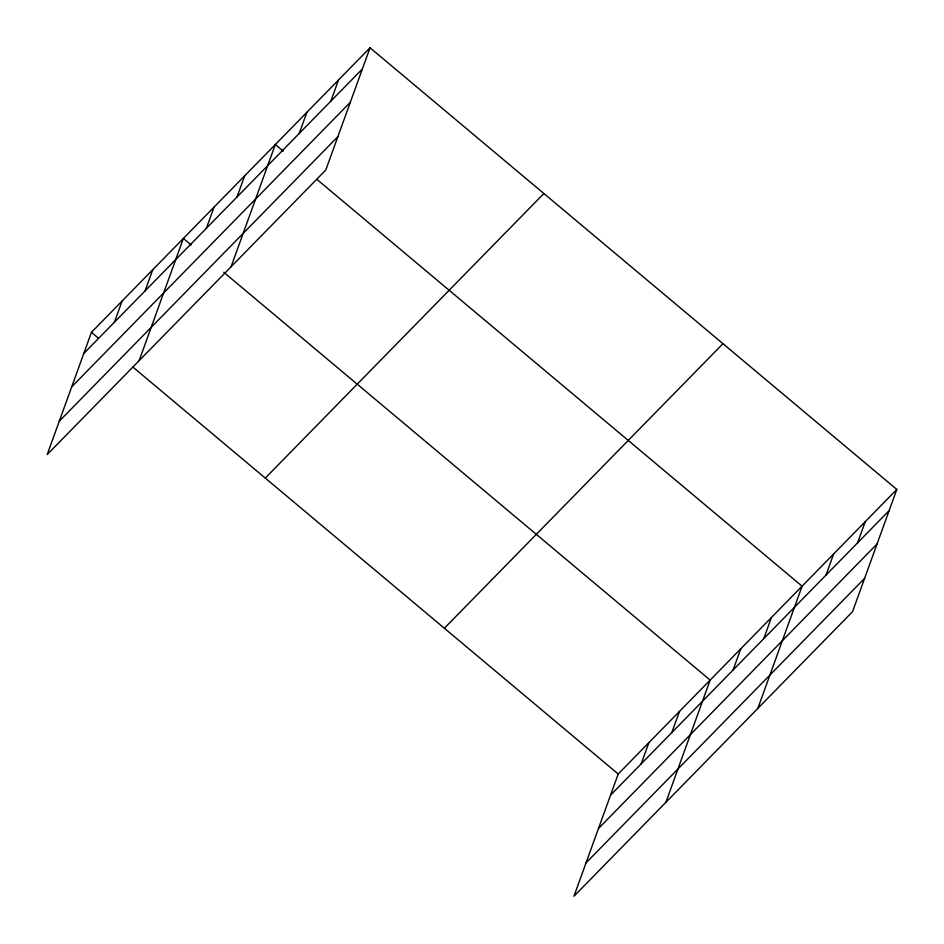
<?xml version="1.0" encoding="UTF-8"?>
<svg xmlns="http://www.w3.org/2000/svg" width="944" height="944" viewBox="0 0 944 944"><rect width="100%" height="100%" fill="white"/><g stroke="black" fill="none" stroke-linecap="round" stroke-linejoin="round"><path stroke-width="1.42" d="M370.048 47.778L91.45 332.323L47.2 454.56L325.798 170.003L370.048 47.778L896.8 489.44L852.55 611.677L573.952 896.222L618.202 773.997L896.8 489.44M114.425 322.199L122.095 301.03M145.069 290.905L152.739 269.724M139.134 360.655L183.384 238.419L191.231 245.003M206.37 228.295L214.028 207.125M237.015 197.001L244.673 175.82M231.079 266.751L275.329 144.515L283.176 151.099M299.236 133.446L306.894 112.265M330.813 101.197L338.471 80.028M641.177 763.873L648.847 742.692M671.821 732.568L679.491 711.398M665.886 802.329L710.136 680.093L223.763 272.273M733.122 669.969L740.78 648.788M763.767 638.663L771.425 617.494M757.831 708.425L802.081 586.189L316.818 179.313M825.988 575.12L833.646 553.939M857.565 542.871L865.223 521.69M83.78 353.504L362.378 68.947M71.709 386.851L350.307 102.294M59.271 421.213L337.869 136.656M265.276 478.077L543.874 193.52M444.376 628.244L722.974 343.687M610.532 795.167L889.13 510.621M598.461 828.525L877.059 543.968M586.023 862.875L864.621 578.33M91.45 332.323L98.176 337.964M132.939 367.122L618.202 773.997"/></g></svg>
